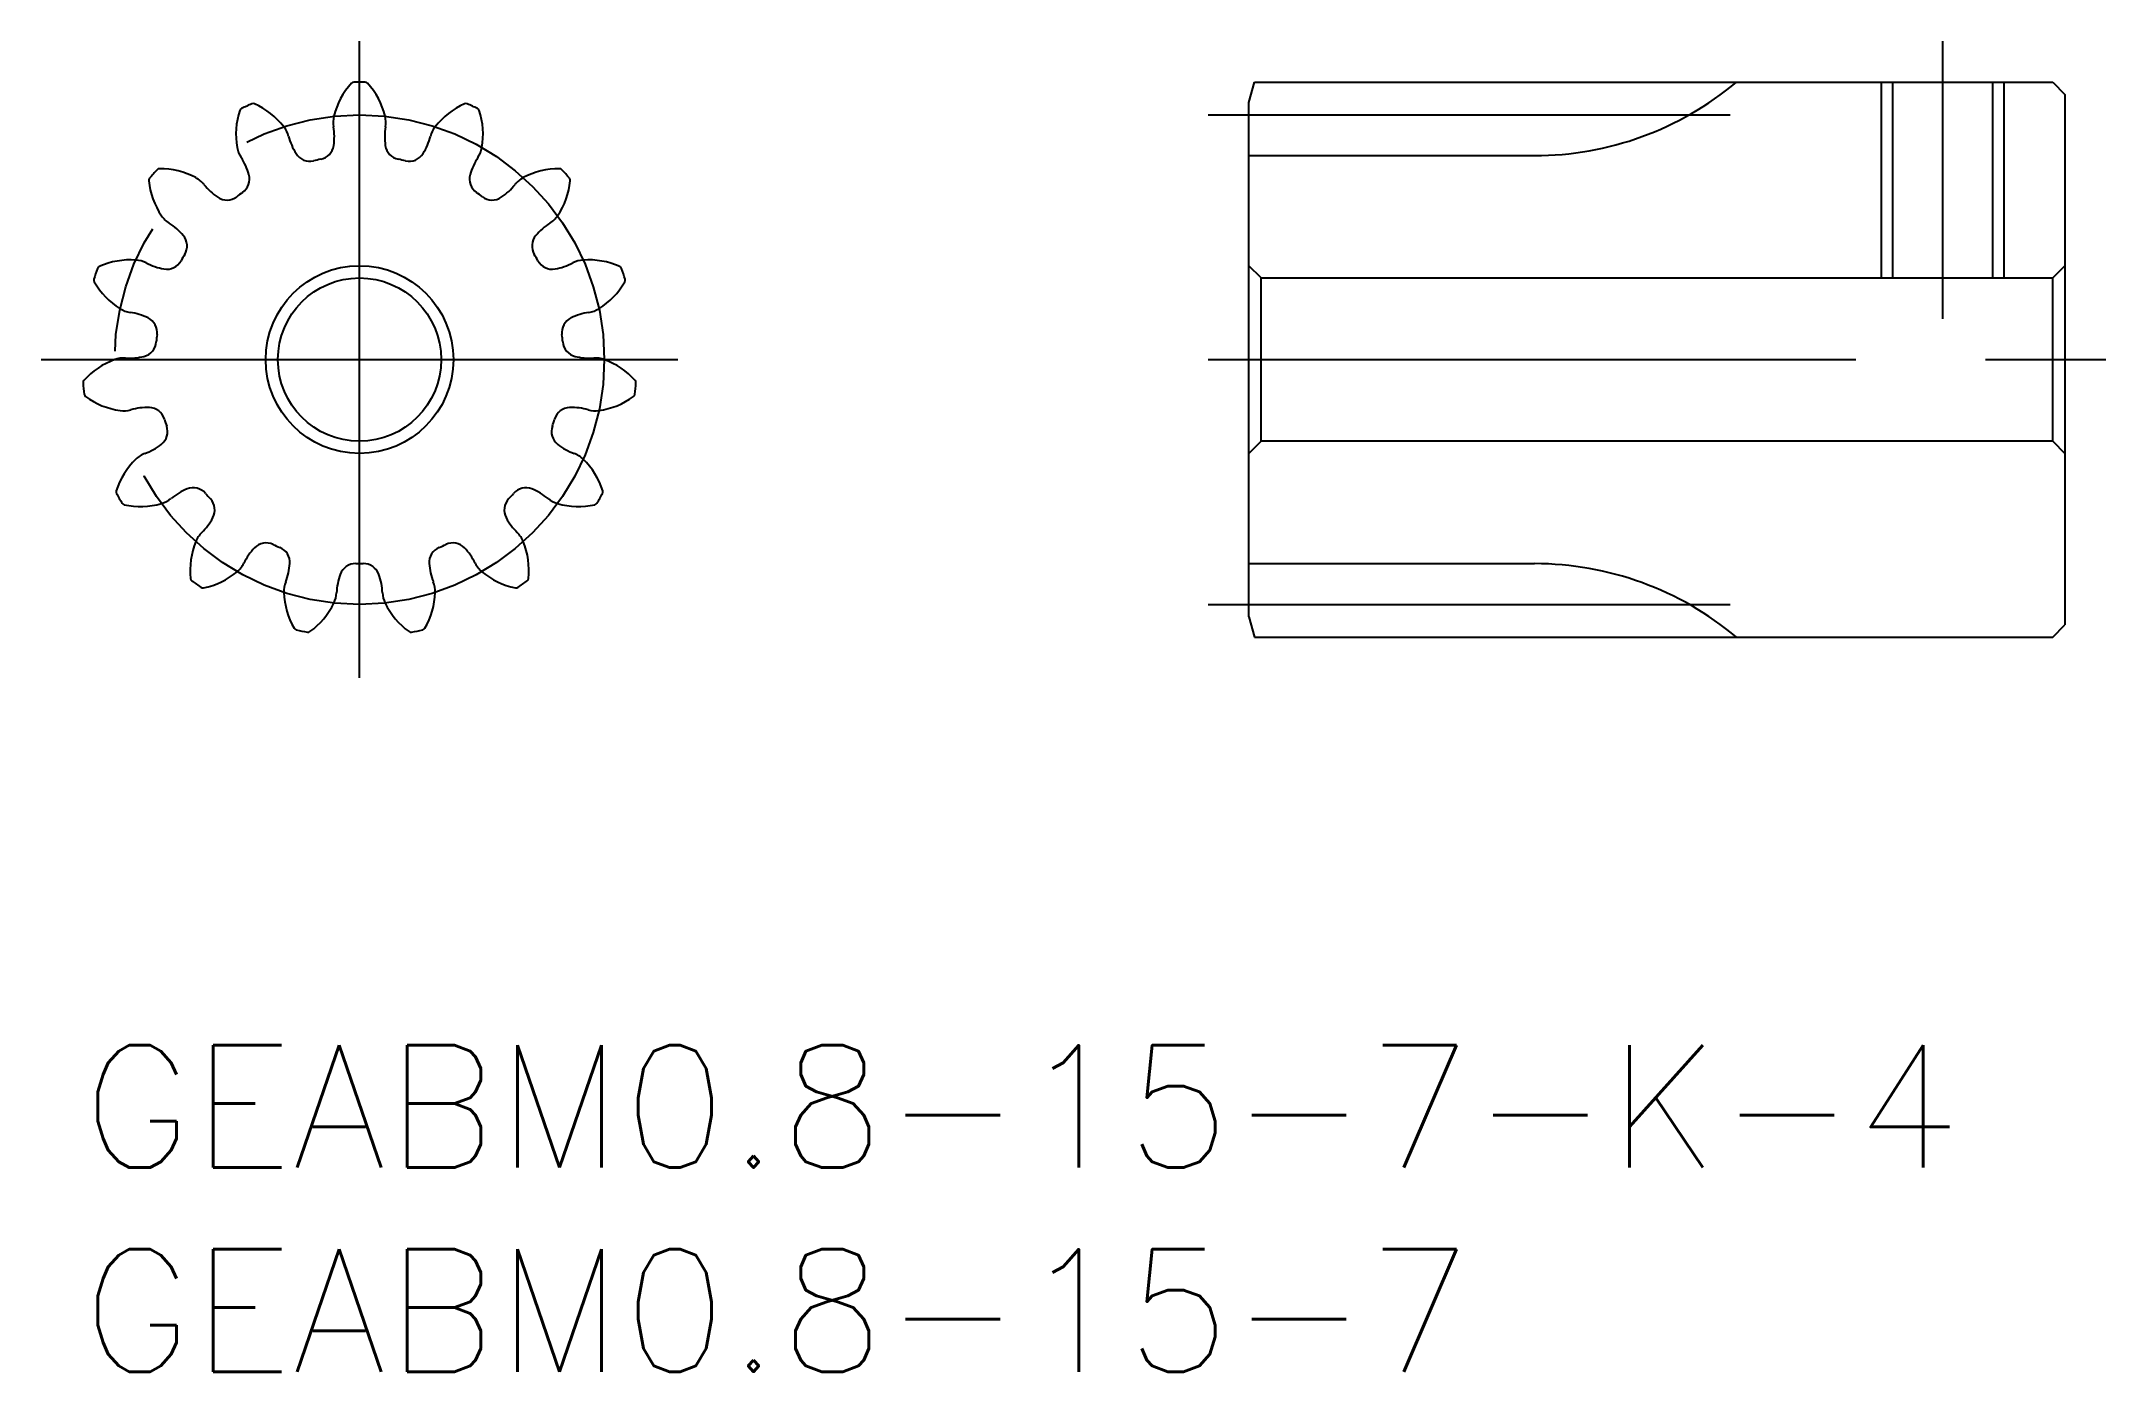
# Model space of a CAD drawing. Extents: x -1 to 49.6, y -8 to 24.6.
import ezdxf

# ---------------------------------------------------------------- set-up
doc = ezdxf.new("R2010")
doc.units = 0
doc.header["$LTSCALE"] = 0.5
doc.linetypes.add('CENTER', pattern=[50.8, 31.75, -6.35, 6.35, -6.35])
for name, color, linetype in [('MSM_CENTER', 1, 'CENTER'), ('MSM_CONTINUOUS', 7, 'CONTINUOUS'), ('MSM_NARROW', 5, 'CONTINUOUS'), ('MSM_PART_NUMBER', 7, 'CONTINUOUS')]:
    doc.layers.add(name, color=color, linetype=linetype)
doc.styles.get("Standard").update_dxf_attribs({"font": 'txt.shx', "height": 1, "bigfont": 'bigfont.shx'})

# ---------------------------------------------------------------- blocks, each defined once
blk = doc.blocks.new('*U3')
at = {"layer": 'MSM_PART_NUMBER'}
blk.add_text('GEABM0.8-15-7', height=3, dxfattribs=at).set_placement((0, -8))
blk = doc.blocks.new('*U4')
at = {"layer": 'MSM_PART_NUMBER'}
blk.add_text('GEABM0.8-15-7-K-4', height=3, dxfattribs=at).set_placement((0, -3))

msp = doc.modelspace()

# ---------------------------------------------------------------- linework, layer by layer
at = {"layer": 'MSM_CENTER'}
for p, q in [((6.8, 9), (6.8, 24.6)), ((45.6, 24.6), (45.6, 17.8)), ((27.6, 22.8), (40.395, 22.8)), ((-1, 16.8), (14.6, 16.8)), ((27.6, 16.8), (49.6, 16.8)), ((27.6, 10.8), (40.395, 10.8))]:
    msp.add_line(p, q, dxfattribs=at)
msp.add_circle((6.8, 16.8), 6, dxfattribs=at)
at = {"layer": 'MSM_CONTINUOUS'}
for p, q in [((28.6, 23.1), (28.734, 23.6)), ((28.734, 23.6), (48.3, 23.6)), ((44.37, 23.6), (44.37, 18.8)), ((46.829, 23.6), (46.829, 18.8)), ((48.3, 23.6), (48.6, 23.3)), ((48.6, 23.3), (48.6, 10.3)), ((28.6, 10.5), (28.6, 23.1)), ((28.6, 21.8), (35.6, 21.8)), ((28.9, 18.8), (28.6, 19.1)), ((28.9, 18.8), (48.3, 18.8)), ((28.9, 14.8), (28.9, 18.8)), ((48.6, 19.1), (48.3, 18.8)), ((48.3, 14.8), (48.3, 18.8)), ((28.6, 14.5), (28.9, 14.8)), ((48.3, 14.8), (28.9, 14.8)), ((48.3, 14.8), (48.6, 14.5)), ((28.6, 11.8), (35.6, 11.8)), ((28.6, 10.5), (28.734, 10)), ((48.3, 10), (48.6, 10.3)), ((28.734, 10), (48.3, 10))]:
    msp.add_line(p, q, dxfattribs=at)
for radius in [2.3, 2]:
    msp.add_circle((6.8, 16.8), radius, dxfattribs=at)
for centre, radius, start, end in [((7.992, 22.314), 1.875, 137.8296, 166), ((6.662, 23.519), 0.08, 91.1787, 137.8296), ((6.8, 16.8), 6.8, 88.8213, 91.1787), ((6.938, 23.519), 0.08, 42.1703, 88.8213), ((5.608, 22.314), 1.875, 14, 42.1704), ((35.6, 29.5), 7.7, 270, 309.9831), ((5.647, 22.322), 1.875, 161.8296, 190), ((3.941, 22.882), 0.08, 115.1787, 161.8296), ((6.8, 16.8), 6.8, 112.8213, 115.1787), ((4.194, 22.994), 0.08, 66.1703, 112.8213), ((3.468, 21.352), 1.875, 38, 66.1704), ((10.132, 21.352), 1.875, 113.8296, 142), ((9.406, 22.994), 0.08, 67.1787, 113.8296), ((6.8, 16.8), 6.8, 64.8213, 67.1787), ((9.659, 22.882), 0.08, 18.1703, 64.8213), ((7.953, 22.322), 1.875, 350, 18.1704), ((4.437, 22.108), 0.646, 14.4785, 38), ((6.515, 22.645), 1.5, 194.4785, 212.0692), ((6.8, 22.611), 0.646, 166, 189.5215), ((4.683, 22.256), 1.5, 351.9308, 9.5215), ((8.917, 22.256), 1.5, 170.4785, 188.0692), ((6.8, 22.611), 0.646, 350.4785, 14), ((7.085, 22.645), 1.5, 327.9308, 345.5215), ((9.163, 22.108), 0.646, 142, 165.5215), ((4.437, 22.108), 0.646, 190, 213.5215), ((5.583, 22.061), 0.4, 212.0692, 283.0289), ((5.772, 22.101), 0.4, 280.9711, 351.9308), ((7.828, 22.101), 0.4, 188.0692, 259.0289), ((8.017, 22.061), 0.4, 256.9711, 327.9308), ((9.163, 22.108), 0.646, 326.4785, 350), ((6.8, 16.8), 6.8, 136.8213, 139.1787), ((1.9, 21.398), 0.08, 90.1703, 136.8213), ((1.905, 19.603), 1.875, 62, 90.1704), ((2.482, 20.688), 0.646, 38.4785, 62), ((2.647, 20.923), 1.5, 15.9308, 33.5215), ((3.705, 21.225), 0.4, 304.9711, 15.9308), ((6.8, 16.8), 5, 100.9711, 103.0289), ((6.8, 16.8), 5, 76.9711, 79.0289), ((9.895, 21.225), 0.4, 164.0692, 235.0289), ((10.953, 20.923), 1.5, 146.4785, 164.0692), ((11.118, 20.688), 0.646, 118, 141.5215), ((11.695, 19.603), 1.875, 89.8296, 118), ((11.7, 21.398), 0.08, 43.1787, 89.8296), ((6.8, 16.8), 6.8, 40.8213, 43.1787), ((1.715, 21.193), 0.08, 139.1787, 185.8296), ((3.5, 21.375), 1.875, 185.8296, 214), ((4.162, 22.024), 1.5, 218.4785, 236.0692), ((3.548, 21.111), 0.4, 236.0692, 307.0289), ((6.8, 16.8), 5, 124.9711, 127.0289), ((6.8, 16.8), 5, 52.9711, 55.0289), ((10.052, 21.111), 0.4, 232.9711, 303.9308), ((9.438, 22.024), 1.5, 303.9308, 321.5215), ((10.1, 21.375), 1.875, 326, 354.1704), ((11.885, 21.193), 0.08, 354.1703, 40.8213), ((2.482, 20.688), 0.646, 214, 237.5215), ((11.118, 20.688), 0.646, 302.4785, 326), ((1.329, 18.877), 1.5, 39.9308, 57.5215), ((2.173, 19.584), 0.4, 328.9711, 39.9308), ((11.427, 19.584), 0.4, 140.0692, 211.0289), ((12.271, 18.877), 1.5, 122.4785, 140.0692), ((1.188, 17.37), 1.875, 86, 114.1704), ((1.274, 18.596), 0.646, 62.4785, 86), ((6.8, 16.8), 5, 148.9711, 151.0289), ((6.8, 16.8), 5, 28.9711, 31.0289), ((12.326, 18.596), 0.646, 94, 117.5215), ((12.412, 17.37), 1.875, 65.8296, 94), ((0.368, 18.745), 0.08, 163.1787, 209.8296), ((6.8, 16.8), 6.8, 160.8213, 163.1787), ((0.453, 19.008), 0.08, 114.1703, 160.8213), ((2.265, 20.499), 1.5, 242.4785, 260.0692), ((2.076, 19.416), 0.4, 260.0692, 331.0289), ((11.524, 19.416), 0.4, 208.9711, 279.9308), ((11.335, 20.499), 1.5, 279.9308, 297.5215), ((13.147, 19.008), 0.08, 19.1787, 65.8296), ((6.8, 16.8), 6.8, 16.8213, 19.1787), ((13.232, 18.745), 0.08, 330.1703, 16.8213), ((1.925, 19.638), 1.875, 209.8296, 238), ((11.675, 19.638), 1.875, 302, 330.1704), ((1.274, 18.596), 0.646, 238, 261.5215), ((0.957, 16.473), 1.5, 63.9308, 81.5215), ((1.441, 17.461), 0.4, 352.9711, 63.9308), ((12.159, 17.461), 0.4, 116.0692, 187.0289), ((12.643, 16.473), 1.5, 98.4785, 116.0692), ((12.326, 18.596), 0.646, 278.4785, 302), ((1.42, 17.268), 0.4, 284.0692, 355.0289), ((6.8, 16.8), 5, 172.9711, 175.0289), ((6.8, 16.8), 5, 4.9711, 7.0289), ((12.18, 17.268), 0.4, 184.9711, 255.9308), ((1.441, 15.038), 1.875, 110, 138.1704), ((1.021, 16.193), 0.646, 86.4785, 110), ((1.153, 18.335), 1.5, 266.4785, 284.0692), ((12.447, 18.335), 1.5, 255.9308, 273.5215), ((12.579, 16.193), 0.646, 70, 93.5215), ((12.159, 15.038), 1.875, 41.8296, 70), ((0.104, 16.235), 0.08, 138.1703, 184.8213), ((6.8, 16.8), 6.8, 184.8213, 187.1787), ((6.8, 16.8), 6.8, 352.8213, 355.1787), ((13.496, 16.235), 0.08, 355.1787, 41.8296), ((0.133, 15.96), 0.08, 187.1787, 233.8296), ((1.192, 17.409), 1.875, 233.8296, 262), ((12.408, 17.409), 1.875, 278, 306.1704), ((13.467, 15.96), 0.08, 306.1703, 352.8213), ((1.021, 16.193), 0.646, 262, 285.5215), ((1.595, 14.125), 1.5, 87.9308, 105.5215), ((1.635, 15.224), 0.4, 16.9711, 87.9308), ((6.8, 16.8), 5, 196.9711, 199.0289), ((6.8, 16.8), 5, 340.9711, 343.0289), ((11.965, 15.224), 0.4, 92.0692, 163.0289), ((12.005, 14.125), 1.5, 74.4785, 92.0692), ((12.579, 16.193), 0.646, 254.4785, 278), ((1.017, 15.905), 1.5, 290.4785, 308.0692), ((1.695, 15.039), 0.4, 308.0692, 19.0289), ((11.905, 15.039), 0.4, 160.9711, 231.9308), ((12.583, 15.905), 1.5, 231.9308, 249.5215), ((2.621, 13.011), 1.875, 134, 162.1704), ((1.768, 13.895), 0.646, 110.4785, 134), ((11.832, 13.895), 0.646, 46, 69.5215), ((10.979, 13.011), 1.875, 17.8296, 46), ((0.912, 13.56), 0.08, 162.1703, 208.8213), ((6.8, 16.8), 6.8, 208.8213, 211.1787), ((1.051, 13.321), 0.08, 211.1787, 257.8296), ((1.429, 15.076), 1.875, 257.8296, 286), ((1.768, 13.895), 0.646, 286, 309.5215), ((3.134, 12.239), 1.5, 111.9308, 129.5215), ((2.723, 13.259), 0.4, 40.9711, 111.9308), ((6.8, 16.8), 5, 220.9711, 223.0289), ((2.853, 13.115), 0.4, 332.0692, 43.0289), ((10.747, 13.115), 0.4, 136.9711, 207.9308), ((6.8, 16.8), 5, 316.9711, 319.0289), ((10.877, 13.259), 0.4, 68.0692, 139.0289), ((10.466, 12.239), 1.5, 50.4785, 68.0692), ((11.832, 13.895), 0.646, 230.4785, 254), ((12.171, 15.076), 1.875, 254, 282.1704), ((12.549, 13.321), 0.08, 282.1703, 328.8213), ((6.8, 16.8), 6.8, 328.8213, 331.1787), ((12.688, 13.56), 0.08, 331.1787, 17.8296), ((1.881, 13.63), 1.5, 314.4785, 332.0692), ((11.719, 13.63), 1.5, 207.9308, 225.5215), ((4.524, 11.639), 1.875, 158, 186.1704), ((3.385, 12.099), 0.646, 134.4785, 158), ((5.306, 11.142), 1.5, 135.9308, 153.5215), ((4.515, 11.907), 0.4, 64.9711, 135.9308), ((6.8, 16.8), 5, 244.9711, 247.0289), ((4.693, 11.828), 0.4, 356.0692, 67.0289), ((8.907, 11.828), 0.4, 112.9711, 183.9308), ((6.8, 16.8), 5, 292.9711, 295.0289), ((9.085, 11.907), 0.4, 44.0692, 115.0289), ((8.294, 11.142), 1.5, 26.4785, 44.0692), ((10.215, 12.099), 0.646, 22, 45.5215), ((9.076, 11.639), 1.875, 353.8296, 22), ((3.385, 12.099), 0.646, 310, 333.5215), ((3.595, 11.904), 1.5, 338.4785, 356.0692), ((6.703, 11.401), 0.4, 88.9711, 159.9308), ((6.8, 16.8), 5, 268.9711, 271.0289), ((6.897, 11.401), 0.4, 20.0692, 91.0289), ((10.005, 11.904), 1.5, 183.9308, 201.5215), ((10.215, 12.099), 0.646, 206.4785, 230), ((35.6, 4.1), 7.7, 50.0169, 90), ((2.739, 11.446), 0.08, 186.1703, 232.8213), ((6.8, 16.8), 6.8, 232.8213, 235.1787), ((2.963, 11.283), 0.08, 235.1787, 281.8296), ((2.595, 13.04), 1.875, 281.8296, 310), ((5.592, 11.116), 0.646, 158.4785, 182), ((7.736, 11.023), 1.5, 159.9308, 177.5215), ((5.864, 11.023), 1.5, 2.4785, 20.0692), ((8.008, 11.116), 0.646, 358, 21.5215), ((11.005, 13.04), 1.875, 230, 258.1704), ((10.637, 11.283), 0.08, 258.1703, 304.8213), ((6.8, 16.8), 6.8, 304.8213, 307.1787), ((10.861, 11.446), 0.08, 307.1787, 353.8296), ((6.82, 11.159), 1.875, 182, 210.1704), ((4.488, 11.655), 1.875, 305.8296, 334), ((5.592, 11.116), 0.646, 334, 357.5215), ((8.008, 11.116), 0.646, 182.4785, 206), ((9.112, 11.655), 1.875, 206, 234.1704), ((6.78, 11.159), 1.875, 329.8296, 358), ((5.268, 10.257), 0.08, 210.1703, 256.8213), ((6.8, 16.8), 6.8, 256.8213, 259.1787), ((5.538, 10.199), 0.08, 259.1787, 305.8296), ((8.062, 10.199), 0.08, 234.1703, 280.8213), ((6.8, 16.8), 6.8, 280.8213, 283.1787), ((8.332, 10.257), 0.08, 283.1787, 329.8296)]:
    msp.add_arc(centre, radius, start, end, dxfattribs=at)
at = {"layer": 'MSM_NARROW'}
for p, q in [((44.1, 23.6), (44.1, 18.8)), ((47.1, 23.6), (47.1, 18.8))]:
    msp.add_line(p, q, dxfattribs=at)

# ---------------------------------------------------------------- block references
at = {"layer": 'MSM_CONTINUOUS'}
for name in ['*U4', '*U3']:
    msp.add_blockref(name, (0, 0), dxfattribs=at)

doc.saveas('drawing.dxf')
